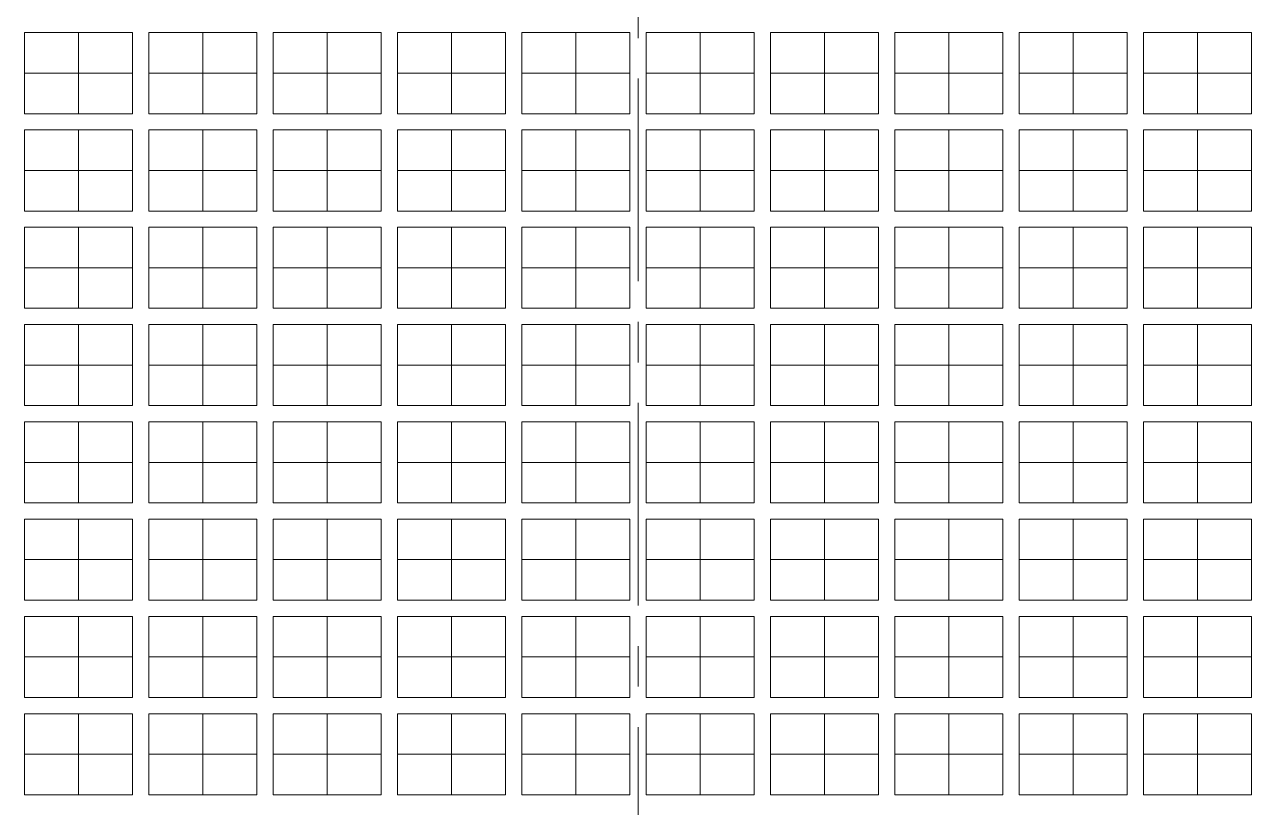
# Model space of a CAD drawing. Extents: x 276.8 to 349.1, y 147.8 to 219.
# Drawn here: x 297.83 to 320.53, y 187.07 to 201.56 of the extents above; entities that cross this region are included whole.
import ezdxf

# ---------------------------------------------------------------- set-up
doc = ezdxf.new("R2010")
doc.units = 0
doc.header["$LTSCALE"] = 3
doc.header["$MEASUREMENT"] = 0
doc.linetypes.add('CENTER', pattern=[2, 1.25, -0.25, 0.25, -0.25])
doc.linetypes.add('PHANTOM', pattern=[2.5, 1.25, -0.25, 0.25, -0.25, 0.25, -0.25])
doc.layers.add('CLIN', color=1, linetype='CENTER', lineweight=15)
doc.layers.add('PHANTOM', color=5, linetype='PHANTOM', lineweight=15)

msp = doc.modelspace()

# ---------------------------------------------------------------- linework, layer by layer
at = {"layer": 'CLIN'}
for p, q in [((309.1832, 212.5571), (309.1832, 152.5571)), ((298.8332, 201.4071), (298.8332, 199.9071)), ((301.1332, 201.4071), (301.1332, 199.9071)), ((303.4332, 201.4071), (303.4332, 199.9071)), ((305.7332, 201.4071), (305.7332, 199.9071)), ((308.0332, 201.4071), (308.0332, 199.9071)), ((310.3332, 201.4071), (310.3332, 199.9071)), ((312.6332, 201.4071), (312.6332, 199.9071)), ((314.9332, 201.4071), (314.9332, 199.9071)), ((317.2332, 201.4071), (317.2332, 199.9071)), ((319.5332, 201.4071), (319.5332, 199.9071)), ((298.8332, 199.6071), (298.8332, 198.1071)), ((301.1332, 199.6071), (301.1332, 198.1071)), ((303.4332, 199.6071), (303.4332, 198.1071)), ((305.7332, 199.6071), (305.7332, 198.1071)), ((308.0332, 199.6071), (308.0332, 198.1071)), ((310.3332, 199.6071), (310.3332, 198.1071)), ((312.6332, 199.6071), (312.6332, 198.1071)), ((314.9332, 199.6071), (314.9332, 198.1071)), ((317.2332, 199.6071), (317.2332, 198.1071)), ((319.5332, 199.6071), (319.5332, 198.1071)), ((298.8332, 197.8071), (298.8332, 196.3071)), ((301.1332, 197.8071), (301.1332, 196.3071)), ((303.4332, 197.8071), (303.4332, 196.3071)), ((305.7332, 197.8071), (305.7332, 196.3071)), ((308.0332, 197.8071), (308.0332, 196.3071)), ((310.3332, 197.8071), (310.3332, 196.3071)), ((312.6332, 197.8071), (312.6332, 196.3071)), ((314.9332, 197.8071), (314.9332, 196.3071)), ((317.2332, 197.8071), (317.2332, 196.3071)), ((319.5332, 197.8071), (319.5332, 196.3071)), ((298.8332, 196.0071), (298.8332, 194.5071)), ((301.1332, 196.0071), (301.1332, 194.5071)), ((303.4332, 196.0071), (303.4332, 194.5071)), ((305.7332, 196.0071), (305.7332, 194.5071)), ((308.0332, 196.0071), (308.0332, 194.5071)), ((310.3332, 196.0071), (310.3332, 194.5071)), ((312.6332, 196.0071), (312.6332, 194.5071)), ((314.9332, 196.0071), (314.9332, 194.5071)), ((317.2332, 196.0071), (317.2332, 194.5071)), ((319.5332, 196.0071), (319.5332, 194.5071)), ((298.8332, 194.2071), (298.8332, 192.7071)), ((301.1332, 194.2071), (301.1332, 192.7071)), ((303.4332, 194.2071), (303.4332, 192.7071)), ((305.7332, 194.2071), (305.7332, 192.7071)), ((308.0332, 194.2071), (308.0332, 192.7071)), ((310.3332, 194.2071), (310.3332, 192.7071)), ((312.6332, 194.2071), (312.6332, 192.7071)), ((314.9332, 194.2071), (314.9332, 192.7071)), ((317.2332, 194.2071), (317.2332, 192.7071)), ((319.5332, 194.2071), (319.5332, 192.7071)), ((298.8332, 192.4071), (298.8332, 190.9071)), ((301.1332, 192.4071), (301.1332, 190.9071)), ((303.4332, 192.4071), (303.4332, 190.9071)), ((305.7332, 192.4071), (305.7332, 190.9071)), ((308.0332, 192.4071), (308.0332, 190.9071)), ((310.3332, 192.4071), (310.3332, 190.9071)), ((312.6332, 192.4071), (312.6332, 190.9071)), ((314.9332, 192.4071), (314.9332, 190.9071)), ((317.2332, 192.4071), (317.2332, 190.9071)), ((319.5332, 192.4071), (319.5332, 190.9071)), ((298.8332, 190.6071), (298.8332, 189.1071)), ((301.1332, 190.6071), (301.1332, 189.1071)), ((303.4332, 190.6071), (303.4332, 189.1071)), ((305.7332, 190.6071), (305.7332, 189.1071)), ((308.0332, 190.6071), (308.0332, 189.1071)), ((310.3332, 190.6071), (310.3332, 189.1071)), ((312.6332, 190.6071), (312.6332, 189.1071)), ((314.9332, 190.6071), (314.9332, 189.1071)), ((317.2332, 190.6071), (317.2332, 189.1071)), ((319.5332, 190.6071), (319.5332, 189.1071)), ((298.8332, 188.8071), (298.8332, 187.3071)), ((301.1332, 188.8071), (301.1332, 187.3071)), ((303.4332, 188.8071), (303.4332, 187.3071)), ((305.7332, 188.8071), (305.7332, 187.3071)), ((308.0332, 188.8071), (308.0332, 187.3071)), ((310.3332, 188.8071), (310.3332, 187.3071)), ((312.6332, 188.8071), (312.6332, 187.3071)), ((314.9332, 188.8071), (314.9332, 187.3071)), ((317.2332, 188.8071), (317.2332, 187.3071)), ((319.5332, 188.8071), (319.5332, 187.3071))]:
    msp.add_line(p, q, dxfattribs=at)
for points in [[(297.8332, 200.6571), (299.8332, 200.6571)], [(300.1332, 200.6571), (302.1332, 200.6571)], [(302.4332, 200.6571), (304.4332, 200.6571)], [(304.7332, 200.6571), (306.7332, 200.6571)], [(307.0332, 200.6571), (309.0332, 200.6571)], [(309.3332, 200.6571), (311.3332, 200.6571)], [(311.6332, 200.6571), (313.6332, 200.6571)], [(313.9332, 200.6571), (315.9332, 200.6571)], [(316.2332, 200.6571), (318.2332, 200.6571)], [(318.5332, 200.6571), (320.5332, 200.6571)], [(297.8332, 198.8571), (299.8332, 198.8571)], [(300.1332, 198.8571), (302.1332, 198.8571)], [(302.4332, 198.8571), (304.4332, 198.8571)], [(304.7332, 198.8571), (306.7332, 198.8571)], [(307.0332, 198.8571), (309.0332, 198.8571)], [(309.3332, 198.8571), (311.3332, 198.8571)], [(311.6332, 198.8571), (313.6332, 198.8571)], [(313.9332, 198.8571), (315.9332, 198.8571)], [(316.2332, 198.8571), (318.2332, 198.8571)], [(318.5332, 198.8571), (320.5332, 198.8571)], [(297.8332, 197.0571), (299.8332, 197.0571)], [(300.1332, 197.0571), (302.1332, 197.0571)], [(302.4332, 197.0571), (304.4332, 197.0571)], [(304.7332, 197.0571), (306.7332, 197.0571)], [(307.0332, 197.0571), (309.0332, 197.0571)], [(309.3332, 197.0571), (311.3332, 197.0571)], [(311.6332, 197.0571), (313.6332, 197.0571)], [(313.9332, 197.0571), (315.9332, 197.0571)], [(316.2332, 197.0571), (318.2332, 197.0571)], [(318.5332, 197.0571), (320.5332, 197.0571)], [(297.8332, 195.2571), (299.8332, 195.2571)], [(300.1332, 195.2571), (302.1332, 195.2571)], [(302.4332, 195.2571), (304.4332, 195.2571)], [(304.7332, 195.2571), (306.7332, 195.2571)], [(307.0332, 195.2571), (309.0332, 195.2571)], [(309.3332, 195.2571), (311.3332, 195.2571)], [(311.6332, 195.2571), (313.6332, 195.2571)], [(313.9332, 195.2571), (315.9332, 195.2571)], [(316.2332, 195.2571), (318.2332, 195.2571)], [(318.5332, 195.2571), (320.5332, 195.2571)], [(297.8332, 193.4571), (299.8332, 193.4571)], [(300.1332, 193.4571), (302.1332, 193.4571)], [(302.4332, 193.4571), (304.4332, 193.4571)], [(304.7332, 193.4571), (306.7332, 193.4571)], [(307.0332, 193.4571), (309.0332, 193.4571)], [(309.3332, 193.4571), (311.3332, 193.4571)], [(311.6332, 193.4571), (313.6332, 193.4571)], [(313.9332, 193.4571), (315.9332, 193.4571)], [(316.2332, 193.4571), (318.2332, 193.4571)], [(318.5332, 193.4571), (320.5332, 193.4571)], [(297.8332, 191.6571), (299.8332, 191.6571)], [(300.1332, 191.6571), (302.1332, 191.6571)], [(302.4332, 191.6571), (304.4332, 191.6571)], [(304.7332, 191.6571), (306.7332, 191.6571)], [(307.0332, 191.6571), (309.0332, 191.6571)], [(309.3332, 191.6571), (311.3332, 191.6571)], [(311.6332, 191.6571), (313.6332, 191.6571)], [(313.9332, 191.6571), (315.9332, 191.6571)], [(316.2332, 191.6571), (318.2332, 191.6571)], [(318.5332, 191.6571), (320.5332, 191.6571)], [(297.8332, 189.8571), (299.8332, 189.8571)], [(300.1332, 189.8571), (302.1332, 189.8571)], [(302.4332, 189.8571), (304.4332, 189.8571)], [(304.7332, 189.8571), (306.7332, 189.8571)], [(307.0332, 189.8571), (309.0332, 189.8571)], [(309.3332, 189.8571), (311.3332, 189.8571)], [(311.6332, 189.8571), (313.6332, 189.8571)], [(313.9332, 189.8571), (315.9332, 189.8571)], [(316.2332, 189.8571), (318.2332, 189.8571)], [(318.5332, 189.8571), (320.5332, 189.8571)], [(297.8332, 188.0571), (299.8332, 188.0571)], [(300.1332, 188.0571), (302.1332, 188.0571)], [(302.4332, 188.0571), (304.4332, 188.0571)], [(304.7332, 188.0571), (306.7332, 188.0571)], [(307.0332, 188.0571), (309.0332, 188.0571)], [(309.3332, 188.0571), (311.3332, 188.0571)], [(311.6332, 188.0571), (313.6332, 188.0571)], [(313.9332, 188.0571), (315.9332, 188.0571)], [(316.2332, 188.0571), (318.2332, 188.0571)], [(318.5332, 188.0571), (320.5332, 188.0571)]]:
    msp.add_lwpolyline(points, dxfattribs=at)
at = {"layer": 'PHANTOM'}
for points in [[(299.8332, 199.9071), (297.8332, 199.9071), (297.8332, 201.4071), (299.8332, 201.4071)], [(302.1332, 199.9071), (300.1332, 199.9071), (300.1332, 201.4071), (302.1332, 201.4071)], [(304.4332, 199.9071), (302.4332, 199.9071), (302.4332, 201.4071), (304.4332, 201.4071)], [(306.7332, 199.9071), (304.7332, 199.9071), (304.7332, 201.4071), (306.7332, 201.4071)], [(309.0332, 199.9071), (307.0332, 199.9071), (307.0332, 201.4071), (309.0332, 201.4071)], [(311.3332, 199.9071), (309.3332, 199.9071), (309.3332, 201.4071), (311.3332, 201.4071)], [(313.6332, 199.9071), (311.6332, 199.9071), (311.6332, 201.4071), (313.6332, 201.4071)], [(315.9332, 199.9071), (313.9332, 199.9071), (313.9332, 201.4071), (315.9332, 201.4071)], [(318.2332, 199.9071), (316.2332, 199.9071), (316.2332, 201.4071), (318.2332, 201.4071)], [(320.5332, 199.9071), (318.5332, 199.9071), (318.5332, 201.4071), (320.5332, 201.4071)], [(299.8332, 198.1071), (297.8332, 198.1071), (297.8332, 199.6071), (299.8332, 199.6071)], [(302.1332, 198.1071), (300.1332, 198.1071), (300.1332, 199.6071), (302.1332, 199.6071)], [(304.4332, 198.1071), (302.4332, 198.1071), (302.4332, 199.6071), (304.4332, 199.6071)], [(306.7332, 198.1071), (304.7332, 198.1071), (304.7332, 199.6071), (306.7332, 199.6071)], [(309.0332, 198.1071), (307.0332, 198.1071), (307.0332, 199.6071), (309.0332, 199.6071)], [(311.3332, 198.1071), (309.3332, 198.1071), (309.3332, 199.6071), (311.3332, 199.6071)], [(313.6332, 198.1071), (311.6332, 198.1071), (311.6332, 199.6071), (313.6332, 199.6071)], [(315.9332, 198.1071), (313.9332, 198.1071), (313.9332, 199.6071), (315.9332, 199.6071)], [(318.2332, 198.1071), (316.2332, 198.1071), (316.2332, 199.6071), (318.2332, 199.6071)], [(320.5332, 198.1071), (318.5332, 198.1071), (318.5332, 199.6071), (320.5332, 199.6071)], [(299.8332, 196.3071), (297.8332, 196.3071), (297.8332, 197.8071), (299.8332, 197.8071)], [(302.1332, 196.3071), (300.1332, 196.3071), (300.1332, 197.8071), (302.1332, 197.8071)], [(304.4332, 196.3071), (302.4332, 196.3071), (302.4332, 197.8071), (304.4332, 197.8071)], [(306.7332, 196.3071), (304.7332, 196.3071), (304.7332, 197.8071), (306.7332, 197.8071)], [(309.0332, 196.3071), (307.0332, 196.3071), (307.0332, 197.8071), (309.0332, 197.8071)], [(311.3332, 196.3071), (309.3332, 196.3071), (309.3332, 197.8071), (311.3332, 197.8071)], [(313.6332, 196.3071), (311.6332, 196.3071), (311.6332, 197.8071), (313.6332, 197.8071)], [(315.9332, 196.3071), (313.9332, 196.3071), (313.9332, 197.8071), (315.9332, 197.8071)], [(318.2332, 196.3071), (316.2332, 196.3071), (316.2332, 197.8071), (318.2332, 197.8071)], [(320.5332, 196.3071), (318.5332, 196.3071), (318.5332, 197.8071), (320.5332, 197.8071)], [(299.8332, 194.5071), (297.8332, 194.5071), (297.8332, 196.0071), (299.8332, 196.0071)], [(302.1332, 194.5071), (300.1332, 194.5071), (300.1332, 196.0071), (302.1332, 196.0071)], [(304.4332, 194.5071), (302.4332, 194.5071), (302.4332, 196.0071), (304.4332, 196.0071)], [(306.7332, 194.5071), (304.7332, 194.5071), (304.7332, 196.0071), (306.7332, 196.0071)], [(309.0332, 194.5071), (307.0332, 194.5071), (307.0332, 196.0071), (309.0332, 196.0071)], [(311.3332, 194.5071), (309.3332, 194.5071), (309.3332, 196.0071), (311.3332, 196.0071)], [(313.6332, 194.5071), (311.6332, 194.5071), (311.6332, 196.0071), (313.6332, 196.0071)], [(315.9332, 194.5071), (313.9332, 194.5071), (313.9332, 196.0071), (315.9332, 196.0071)], [(318.2332, 194.5071), (316.2332, 194.5071), (316.2332, 196.0071), (318.2332, 196.0071)], [(320.5332, 194.5071), (318.5332, 194.5071), (318.5332, 196.0071), (320.5332, 196.0071)], [(299.8332, 192.7071), (297.8332, 192.7071), (297.8332, 194.2071), (299.8332, 194.2071)], [(302.1332, 192.7071), (300.1332, 192.7071), (300.1332, 194.2071), (302.1332, 194.2071)], [(304.4332, 192.7071), (302.4332, 192.7071), (302.4332, 194.2071), (304.4332, 194.2071)], [(306.7332, 192.7071), (304.7332, 192.7071), (304.7332, 194.2071), (306.7332, 194.2071)], [(309.0332, 192.7071), (307.0332, 192.7071), (307.0332, 194.2071), (309.0332, 194.2071)], [(311.3332, 192.7071), (309.3332, 192.7071), (309.3332, 194.2071), (311.3332, 194.2071)], [(313.6332, 192.7071), (311.6332, 192.7071), (311.6332, 194.2071), (313.6332, 194.2071)], [(315.9332, 192.7071), (313.9332, 192.7071), (313.9332, 194.2071), (315.9332, 194.2071)], [(318.2332, 192.7071), (316.2332, 192.7071), (316.2332, 194.2071), (318.2332, 194.2071)], [(320.5332, 192.7071), (318.5332, 192.7071), (318.5332, 194.2071), (320.5332, 194.2071)], [(299.8332, 190.9071), (297.8332, 190.9071), (297.8332, 192.4071), (299.8332, 192.4071)], [(302.1332, 190.9071), (300.1332, 190.9071), (300.1332, 192.4071), (302.1332, 192.4071)], [(304.4332, 190.9071), (302.4332, 190.9071), (302.4332, 192.4071), (304.4332, 192.4071)], [(306.7332, 190.9071), (304.7332, 190.9071), (304.7332, 192.4071), (306.7332, 192.4071)], [(309.0332, 190.9071), (307.0332, 190.9071), (307.0332, 192.4071), (309.0332, 192.4071)], [(311.3332, 190.9071), (309.3332, 190.9071), (309.3332, 192.4071), (311.3332, 192.4071)], [(313.6332, 190.9071), (311.6332, 190.9071), (311.6332, 192.4071), (313.6332, 192.4071)], [(315.9332, 190.9071), (313.9332, 190.9071), (313.9332, 192.4071), (315.9332, 192.4071)], [(318.2332, 190.9071), (316.2332, 190.9071), (316.2332, 192.4071), (318.2332, 192.4071)], [(320.5332, 190.9071), (318.5332, 190.9071), (318.5332, 192.4071), (320.5332, 192.4071)], [(299.8332, 189.1071), (297.8332, 189.1071), (297.8332, 190.6071), (299.8332, 190.6071)], [(302.1332, 189.1071), (300.1332, 189.1071), (300.1332, 190.6071), (302.1332, 190.6071)], [(304.4332, 189.1071), (302.4332, 189.1071), (302.4332, 190.6071), (304.4332, 190.6071)], [(306.7332, 189.1071), (304.7332, 189.1071), (304.7332, 190.6071), (306.7332, 190.6071)], [(309.0332, 189.1071), (307.0332, 189.1071), (307.0332, 190.6071), (309.0332, 190.6071)], [(311.3332, 189.1071), (309.3332, 189.1071), (309.3332, 190.6071), (311.3332, 190.6071)], [(313.6332, 189.1071), (311.6332, 189.1071), (311.6332, 190.6071), (313.6332, 190.6071)], [(315.9332, 189.1071), (313.9332, 189.1071), (313.9332, 190.6071), (315.9332, 190.6071)], [(318.2332, 189.1071), (316.2332, 189.1071), (316.2332, 190.6071), (318.2332, 190.6071)], [(320.5332, 189.1071), (318.5332, 189.1071), (318.5332, 190.6071), (320.5332, 190.6071)], [(299.8332, 187.3071), (297.8332, 187.3071), (297.8332, 188.8071), (299.8332, 188.8071)], [(302.1332, 187.3071), (300.1332, 187.3071), (300.1332, 188.8071), (302.1332, 188.8071)], [(304.4332, 187.3071), (302.4332, 187.3071), (302.4332, 188.8071), (304.4332, 188.8071)], [(306.7332, 187.3071), (304.7332, 187.3071), (304.7332, 188.8071), (306.7332, 188.8071)], [(309.0332, 187.3071), (307.0332, 187.3071), (307.0332, 188.8071), (309.0332, 188.8071)], [(311.3332, 187.3071), (309.3332, 187.3071), (309.3332, 188.8071), (311.3332, 188.8071)], [(313.6332, 187.3071), (311.6332, 187.3071), (311.6332, 188.8071), (313.6332, 188.8071)], [(315.9332, 187.3071), (313.9332, 187.3071), (313.9332, 188.8071), (315.9332, 188.8071)], [(318.2332, 187.3071), (316.2332, 187.3071), (316.2332, 188.8071), (318.2332, 188.8071)], [(320.5332, 187.3071), (318.5332, 187.3071), (318.5332, 188.8071), (320.5332, 188.8071)]]:
    msp.add_lwpolyline(points, close=True, dxfattribs=at)

doc.saveas('drawing.dxf')
